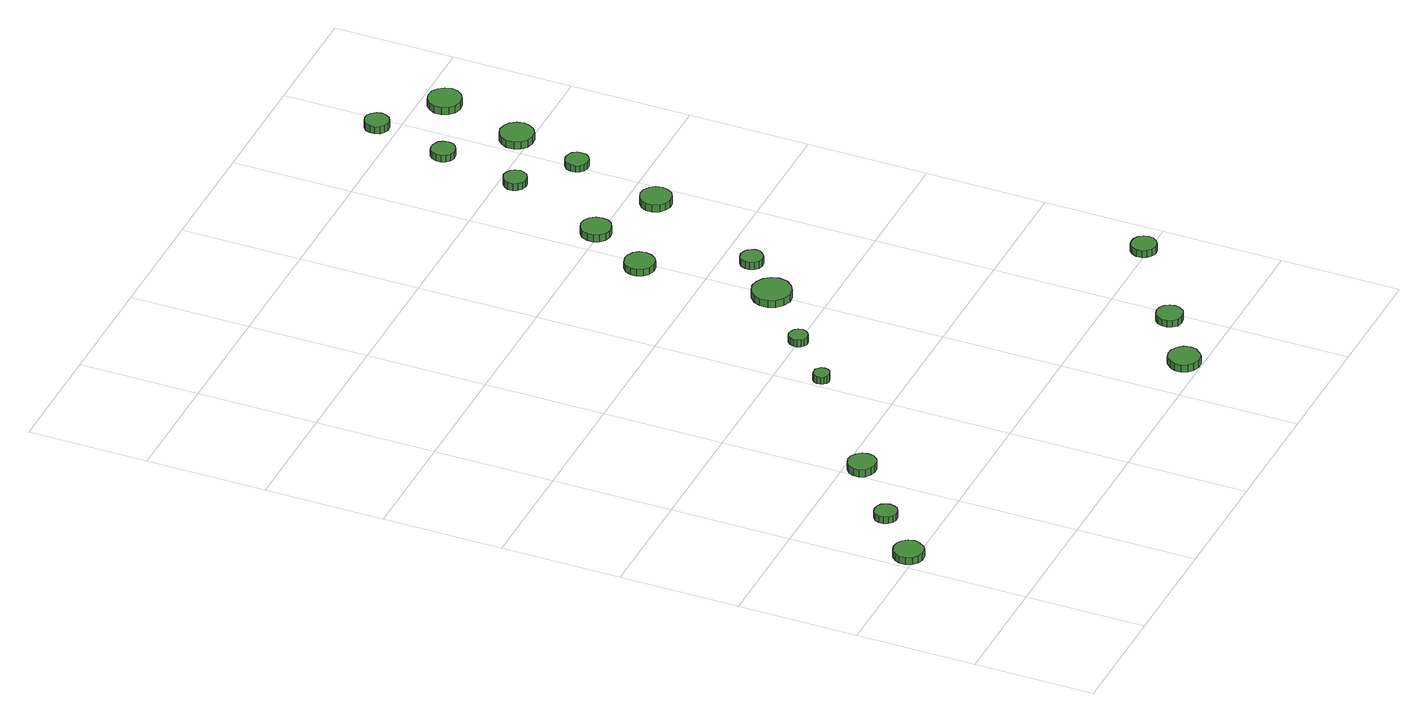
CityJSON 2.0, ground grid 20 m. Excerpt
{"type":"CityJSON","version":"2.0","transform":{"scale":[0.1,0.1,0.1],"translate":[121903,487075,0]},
"CityObjects":{
"tree1":{"type":"SolitaryVegetationObject","attributes":{"function":"something"},"geometry":[{"type":"MultiSurface","lod":"1","boundaries":[[[0,1,2,3,4,5,6,7,8,9,10,11,12,13,14]],[[15,16,17,18,19,20,21,22,23,24,25,26,27,28,29]],[[0,29,28,1]],[[1,28,27,2]],[[2,27,26,3]],[[3,26,25,4]],[[4,25,24,5]],[[5,24,23,6]],[[6,23,22,7]],[[7,22,21,8]],[[8,21,20,9]],[[9,20,19,10]],[[10,19,18,11]],[[11,18,17,12]],[[12,17,16,13]],[[13,16,15,14]],[[14,15,29,0]]]}]},
"tree2":{"type":"SolitaryVegetationObject","attributes":{"function":"something"},"geometry":[{"type":"MultiSurface","lod":"1","boundaries":[[[30,31,32,33,34,35,36,37,38,39,40,41,42,43,44]],[[45,46,47,48,49,50,51,52,53,54,55,56,57,58,59]],[[30,59,58,31]],[[31,58,57,32]],[[32,57,56,33]],[[33,56,55,34]],[[34,55,54,35]],[[35,54,53,36]],[[36,53,52,37]],[[37,52,51,38]],[[38,51,50,39]],[[39,50,49,40]],[[40,49,48,41]],[[41,48,47,42]],[[42,47,46,43]],[[43,46,45,44]],[[44,45,59,30]]]}]},
"tree3":{"type":"SolitaryVegetationObject","attributes":{"function":"something"},"geometry":[{"type":"MultiSurface","lod":"1","boundaries":[[[60,61,62,63,64,65,66,67,68,69,70,71,72,73,74]],[[75,76,77,78,79,80,81,82,83,84,85,86,87,88,89]],[[60,89,88,61]],[[61,88,87,62]],[[62,87,86,63]],[[63,86,85,64]],[[64,85,84,65]],[[65,84,83,66]],[[66,83,82,67]],[[67,82,81,68]],[[68,81,80,69]],[[69,80,79,70]],[[70,79,78,71]],[[71,78,77,72]],[[72,77,76,73]],[[73,76,75,74]],[[74,75,89,60]]]}]},
"tree4":{"type":"SolitaryVegetationObject","attributes":{"function":"something"},"geometry":[{"type":"MultiSurface","lod":"1","boundaries":[[[90,91,92,93,94,95,96,97,98,99,100,101,102,103,104]],[[105,106,107,108,109,110,111,112,113,114,115,116,117,118,119]],[[90,119,118,91]],[[91,118,117,92]],[[92,117,116,93]],[[93,116,115,94]],[[94,115,114,95]],[[95,114,113,96]],[[96,113,112,97]],[[97,112,111,98]],[[98,111,110,99]],[[99,110,109,100]],[[100,109,108,101]],[[101,108,107,102]],[[102,107,106,103]],[[103,106,105,104]],[[104,105,119,90]]]}]},
"tree5":{"type":"SolitaryVegetationObject","attributes":{"function":"something"},"geometry":[{"type":"MultiSurface","lod":"1","boundaries":[[[120,121,122,123,124,125,126,127,128,129,130,131,132,133,134]],[[135,136,137,138,139,140,141,142,143,144,145,146,147,148,149]],[[120,149,148,121]],[[121,148,147,122]],[[122,147,146,123]],[[123,146,145,124]],[[124,145,144,125]],[[125,144,143,126]],[[126,143,142,127]],[[127,142,141,128]],[[128,141,140,129]],[[129,140,139,130]],[[130,139,138,131]],[[131,138,137,132]],[[132,137,136,133]],[[133,136,135,134]],[[134,135,149,120]]]}]},
"tree6":{"type":"SolitaryVegetationObject","attributes":{"function":"something"},"geometry":[{"type":"MultiSurface","lod":"1","boundaries":[[[150,151,152,153,154,155,156,157,158,159,160,161,162,163,164]],[[165,166,167,168,169,170,171,172,173,174,175,176,177,178,179]],[[150,179,178,151]],[[151,178,177,152]],[[152,177,176,153]],[[153,176,175,154]],[[154,175,174,155]],[[155,174,173,156]],[[156,173,172,157]],[[157,172,171,158]],[[158,171,170,159]],[[159,170,169,160]],[[160,169,168,161]],[[161,168,167,162]],[[162,167,166,163]],[[163,166,165,164]],[[164,165,179,150]]]}]},
"tree7":{"type":"SolitaryVegetationObject","attributes":{"function":"something"},"geometry":[{"type":"MultiSurface","lod":"1","boundaries":[[[180,181,182,183,184,185,186,187,188,189,190,191,192,193,194]],[[195,196,197,198,199,200,201,202,203,204,205,206,207,208,209]],[[180,209,208,181]],[[181,208,207,182]],[[182,207,206,183]],[[183,206,205,184]],[[184,205,204,185]],[[185,204,203,186]],[[186,203,202,187]],[[187,202,201,188]],[[188,201,200,189]],[[189,200,199,190]],[[190,199,198,191]],[[191,198,197,192]],[[192,197,196,193]],[[193,196,195,194]],[[194,195,209,180]]]}]},
"tree8":{"type":"SolitaryVegetationObject","attributes":{"function":"something"},"geometry":[{"type":"MultiSurface","lod":"1","boundaries":[[[210,211,212,213,214,215,216,217,218,219,220,221,222,223,224]],[[225,226,227,228,229,230,231,232,233,234,235,236,237,238,239]],[[210,239,238,211]],[[211,238,237,212]],[[212,237,236,213]],[[213,236,235,214]],[[214,235,234,215]],[[215,234,233,216]],[[216,233,232,217]],[[217,232,231,218]],[[218,231,230,219]],[[219,230,229,220]],[[220,229,228,221]],[[221,228,227,222]],[[222,227,226,223]],[[223,226,225,224]],[[224,225,239,210]]]}]},
"tree9":{"type":"SolitaryVegetationObject","attributes":{"function":"something"},"geometry":[{"type":"MultiSurface","lod":"1","boundaries":[[[240,241,242,243,244,245,246,247,248,249,250,251,252,253,254]],[[255,256,257,258,259,260,261,262,263,264,265,266,267,268,269]],[[240,269,268,241]],[[241,268,267,242]],[[242,267,266,243]],[[243,266,265,244]],[[244,265,264,245]],[[245,264,263,246]],[[246,263,262,247]],[[247,262,261,248]],[[248,261,260,249]],[[249,260,259,250]],[[250,259,258,251]],[[251,258,257,252]],[[252,257,256,253]],[[253,256,255,254]],[[254,255,269,240]]]}]},
"tree10":{"type":"SolitaryVegetationObject","attributes":{"function":"something"},"geometry":[{"type":"MultiSurface","lod":"1","boundaries":[[[270,271,272,273,274,275,276,277,278,279,280,281,282,283,284]],[[285,286,287,288,289,290,291,292,293,294,295,296,297,298,299]],[[270,299,298,271]],[[271,298,297,272]],[[272,297,296,273]],[[273,296,295,274]],[[274,295,294,275]],[[275,294,293,276]],[[276,293,292,277]],[[277,292,291,278]],[[278,291,290,279]],[[279,290,289,280]],[[280,289,288,281]],[[281,288,287,282]],[[282,287,286,283]],[[283,286,285,284]],[[284,285,299,270]]]}]},
"tree11":{"type":"SolitaryVegetationObject","attributes":{"function":"something"},"geometry":[{"type":"MultiSurface","lod":"1","boundaries":[[[300,301,302,303,304,305,306,307,308,309,310,311,312,313,314]],[[315,316,317,318,319,320,321,322,323,324,325,326,327,328,329]],[[300,329,328,301]],[[301,328,327,302]],[[302,327,326,303]],[[303,326,325,304]],[[304,325,324,305]],[[305,324,323,306]],[[306,323,322,307]],[[307,322,321,308]],[[308,321,320,309]],[[309,320,319,310]],[[310,319,318,311]],[[311,318,317,312]],[[312,317,316,313]],[[313,316,315,314]],[[314,315,329,300]]]}]},
"tree12":{"type":"SolitaryVegetationObject","attributes":{"function":"something"},"geometry":[{"type":"MultiSurface","lod":"1","boundaries":[[[330,331,332,333,334,335,336,337,338,339,340,341,342,343,344]],[[345,346,347,348,349,350,351,352,353,354,355,356,357,358,359]],[[330,359,358,331]],[[331,358,357,332]],[[332,357,356,333]],[[333,356,355,334]],[[334,355,354,335]],[[335,354,353,336]],[[336,353,352,337]],[[337,352,351,338]],[[338,351,350,339]],[[339,350,349,340]],[[340,349,348,341]],[[341,348,347,342]],[[342,347,346,343]],[[343,346,345,344]],[[344,345,359,330]]]}]},
"tree13":{"type":"SolitaryVegetationObject","attributes":{"function":"something"},"geometry":[{"type":"MultiSurface","lod":"1","boundaries":[[[360,361,362,363,364,365,366,367,368,369,370,371,372,373,374]],[[375,376,377,378,379,380,381,382,383,384,385,386,387,388,389]],[[360,389,388,361]],[[361,388,387,362]],[[362,387,386,363]],[[363,386,385,364]],[[364,385,384,365]],[[365,384,383,366]],[[366,383,382,367]],[[367,382,381,368]],[[368,381,380,369]],[[369,380,379,370]],[[370,379,378,371]],[[371,378,377,372]],[[372,377,376,373]],[[373,376,375,374]],[[374,375,389,360]]]}]},
"tree14":{"type":"SolitaryVegetationObject","attributes":{"function":"something"},"geometry":[{"type":"MultiSurface","lod":"1","boundaries":[[[390,391,392,393,394,395,396,397,398,399,400,401,402,403,404]],[[405,406,407,408,409,410,411,412,413,414,415,416,417,418,419]],[[390,419,418,391]],[[391,418,417,392]],[[392,417,416,393]],[[393,416,415,394]],[[394,415,414,395]],[[395,414,413,396]],[[396,413,412,397]],[[397,412,411,398]],[[398,411,410,399]],[[399,410,409,400]],[[400,409,408,401]],[[401,408,407,402]],[[402,407,406,403]],[[403,406,405,404]],[[404,405,419,390]]]}]},
"tree15":{"type":"SolitaryVegetationObject","attributes":{"function":"something"},"geometry":[{"type":"MultiSurface","lod":"1","boundaries":[[[420,421,422,423,424,425,426,427,428,429,430,431,432,433,434]],[[435,436,437,438,439,440,441,442,443,444,445,446,447,448,449]],[[420,449,448,421]],[[421,448,447,422]],[[422,447,446,423]],[[423,446,445,424]],[[424,445,444,425]],[[425,444,443,426]],[[426,443,442,427]],[[427,442,441,428]],[[428,441,440,429]],[[429,440,439,430]],[[430,439,438,431]],[[431,438,437,432]],[[432,437,436,433]],[[433,436,435,434]],[[434,435,449,420]]]}]},
"tree16":{"type":"SolitaryVegetationObject","attributes":{"function":"something"},"geometry":[{"type":"MultiSurface","lod":"1","boundaries":[[[450,451,452,453,454,455,456,457,458,459,460,461,462,463,464]],[[465,466,467,468,469,470,471,472,473,474,475,476,477,478,479]],[[450,479,478,451]],[[451,478,477,452]],[[452,477,476,453]],[[453,476,475,454]],[[454,475,474,455]],[[455,474,473,456]],[[456,473,472,457]],[[457,472,471,458]],[[458,471,470,459]],[[459,470,469,460]],[[460,469,468,461]],[[461,468,467,462]],[[462,467,466,463]],[[463,466,465,464]],[[464,465,479,450]]]}]},
"tree17":{"type":"SolitaryVegetationObject","attributes":{"function":"something"},"geometry":[{"type":"MultiSurface","lod":"1","boundaries":[[[480,481,482,483,484,485,486,487,488,489,490,491,492,493,494]],[[495,496,497,498,499,500,501,502,503,504,505,506,507,508,509]],[[480,509,508,481]],[[481,508,507,482]],[[482,507,506,483]],[[483,506,505,484]],[[484,505,504,485]],[[485,504,503,486]],[[486,503,502,487]],[[487,502,501,488]],[[488,501,500,489]],[[489,500,499,490]],[[490,499,498,491]],[[491,498,497,492]],[[492,497,496,493]],[[493,496,495,494]],[[494,495,509,480]]]}]},
"tree18":{"type":"SolitaryVegetationObject","attributes":{"function":"something"},"geometry":[{"type":"MultiSurface","lod":"1","boundaries":[[[510,511,512,513,514,515,516,517,518,519,520,521,522,523,524]],[[525,526,527,528,529,530,531,532,533,534,535,536,537,538,539]],[[510,539,538,511]],[[511,538,537,512]],[[512,537,536,513]],[[513,536,535,514]],[[514,535,534,515]],[[515,534,533,516]],[[516,533,532,517]],[[517,532,531,518]],[[518,531,530,519]],[[519,530,529,520]],[[520,529,528,521]],[[521,528,527,522]],[[522,527,526,523]],[[523,526,525,524]],[[524,525,539,510]]]}]},
"tree19":{"type":"SolitaryVegetationObject","attributes":{"function":"something"},"geometry":[{"type":"MultiSurface","lod":"1","boundaries":[[[540,541,542,543,544,545,546,547,548,549,550,551,552,553,554]],[[555,556,557,558,559,560,561,562,563,564,565,566,567,568,569]],[[540,569,568,541]],[[541,568,567,542]],[[542,567,566,543]],[[543,566,565,544]],[[544,565,564,545]],[[545,564,563,546]],[[546,563,562,547]],[[547,562,561,548]],[[548,561,560,549]],[[549,560,559,550]],[[550,559,558,551]],[[551,558,557,552]],[[552,557,556,553]],[[553,556,555,554]],[[554,555,569,540]]]}]}
},
"vertices":[
[56,212,15],[53,222,15],[47,230,15],[39,235,15],[28,236,15],[19,233,15],[11,226,15],[7,217,15],[7,207,15],[11,197,15],[19,190,15],[28,187,15],[39,188,15],[47,193,15],[53,202,15],[53,202,2],[47,193,2],[39,188,2],[28,187,2],[19,190,2],[11,197,2],[7,207,2],[7,217,2],[11,226,2],[19,233,2],[28,236,2],[39,235,2],[47,230,2],[53,222,2],[56,212,2],
[132,286,15],[130,293,15],[126,300,15],[119,303,15],[111,304,15],[104,302,15],[98,297,15],[95,290,15],[95,282,15],[98,275,15],[104,270,15],[111,267,15],[119,268,15],[126,272,15],[130,278,15],[130,278,3],[126,272,3],[119,268,3],[111,267,3],[104,270,3],[98,275,3],[95,282,3],[95,290,3],[98,297,3],[104,302,3],[111,304,3],[119,303,3],[126,300,3],[130,293,3],[132,286,3],
[241,371,18],[239,380,18],[233,388,18],[224,393,18],[215,394,18],[206,391,18],[198,384,18],[194,376,18],[194,366,18],[198,357,18],[206,351,18],[215,348,18],[224,349,18],[233,353,18],[239,361,18],[239,361,5],[233,353,5],[224,349,5],[215,348,5],[206,351,5],[198,357,5],[194,366,5],[194,376,5],[198,384,5],[206,391,5],[215,394,5],[224,393,5],[233,388,5],[239,380,5],[241,371,5],
[430,525,17],[429,531,17],[425,535,17],[421,538,17],[415,538,17],[410,537,17],[406,533,17],[404,528,17],[404,522,17],[406,517,17],[410,514,17],[415,512,17],[421,513,17],[425,515,17],[429,520,17],[429,520,4],[425,515,4],[421,513,4],[415,512,4],[410,514,4],[406,517,4],[404,522,4],[404,528,4],[406,533,4],[410,537,4],[415,538,4],[421,538,4],[425,535,4],[429,531,4],[430,525,4],
[516,600,15],[514,607,15],[510,612,15],[505,615,15],[498,616,15],[492,614,15],[488,609,15],[485,603,15],[485,597,15],[488,591,15],[492,587,15],[498,585,15],[505,586,15],[510,589,15],[514,594,15],[514,594,2],[510,589,2],[505,586,2],[498,585,2],[492,587,2],[488,591,2],[485,597,2],[485,603,2],[488,609,2],[492,614,2],[498,616,2],[505,615,2],[510,612,2],[514,607,2],[516,600,2],
[709,27,16],[707,38,16],[700,46,16],[691,52,16],[680,53,16],[670,50,16],[662,42,16],[657,33,16],[657,22,16],[662,12,16],[670,5,16],[680,1,16],[691,2,16],[700,8,16],[707,17,16],[707,17,3],[700,8,3],[691,2,3],[680,1,3],[670,5,3],[662,12,3],[657,22,3],[657,33,3],[662,42,3],[670,50,3],[680,53,3],[691,52,3],[700,46,3],[707,38,3],[709,27,3],
[630,688,15],[627,701,15],[619,711,15],[607,718,15],[594,720,15],[581,715,15],[571,706,15],[566,694,15],[566,681,15],[571,669,15],[581,660,15],[594,655,15],[607,657,15],[619,664,15],[627,674,15],[627,674,2],[619,664,2],[607,657,2],[594,655,2],[581,660,2],[571,669,2],[566,681,2],[566,694,2],[571,706,2],[581,715,2],[594,720,2],[607,718,2],[619,711,2],[627,701,2],[630,688,2],
[806,95,14],[804,104,14],[799,112,14],[791,116,14],[782,117,14],[773,114,14],[766,108,14],[763,100,14],[763,91,14],[766,83,14],[773,76,14],[782,74,14],[791,75,14],[799,79,14],[804,87,14],[804,87,2],[799,79,2],[791,75,2],[782,74,2],[773,76,2],[766,83,2],[763,91,2],[763,100,2],[766,108,2],[773,114,2],[782,117,2],[791,116,2],[799,112,2],[804,104,2],[806,95,2],
[612,907,15],[610,917,15],[604,925,15],[595,930,15],[585,931,15],[575,928,15],[567,921,15],[563,912,15],[563,902,15],[567,892,15],[575,885,15],[585,882,15],[595,883,15],[604,888,15],[610,897,15],[610,897,3],[604,888,3],[595,883,3],[585,882,3],[575,885,3],[567,892,3],[563,902,3],[563,912,3],[567,921,3],[575,928,3],[585,931,3],[595,930,3],[604,925,3],[610,917,3],[612,907,3],
[687,752,15],[685,759,15],[680,765,15],[674,769,15],[666,770,15],[659,768,15],[653,763,15],[650,755,15],[650,748,15],[653,741,15],[659,735,15],[666,733,15],[674,734,15],[680,738,15],[685,744,15],[685,744,2],[680,738,2],[674,734,2],[666,733,2],[659,735,2],[653,741,2],[650,748,2],[650,755,2],[653,763,2],[659,768,2],[666,770,2],[674,769,2],[680,765,2],[685,759,2],[687,752,2],
[668,1004,18],[666,1014,18],[660,1023,18],[651,1028,18],[640,1029,18],[631,1026,18],[623,1019,18],[619,1009,18],[619,999,18],[623,990,18],[631,983,18],[640,980,18],[651,981,18],[660,986,18],[666,994,18],[666,994,5],[660,986,5],[651,981,5],[640,980,5],[631,983,5],[623,990,5],[619,999,5],[619,1009,5],[623,1019,5],[631,1026,5],[640,1029,5],[651,1028,5],[660,1023,5],[666,1014,5],[668,1004,5],
[962,207,15],[960,215,15],[955,222,15],[948,226,15],[939,227,15],[931,225,15],[925,219,15],[921,211,15],[921,202,15],[925,195,15],[931,189,15],[939,186,15],[948,187,15],[955,192,15],[960,198,15],[960,198,2],[955,192,2],[948,187,2],[939,186,2],[931,189,2],[925,195,2],[921,202,2],[921,211,2],[925,219,2],[931,225,2],[939,227,2],[948,226,2],[955,222,2],[960,215,2],[962,207,2],
[780,951,19],[778,962,19],[772,970,19],[762,976,19],[752,977,19],[742,973,19],[734,966,19],[729,957,19],[729,946,19],[734,936,19],[742,929,19],[752,926,19],[762,927,19],[772,932,19],[778,941,19],[778,941,6],[772,932,6],[762,927,6],[752,926,6],[742,929,6],[734,936,6],[729,946,6],[729,957,6],[734,966,6],[742,973,6],[752,977,6],[762,976,6],[772,970,6],[778,962,6],[780,951,6],
[736,1173,18],[734,1181,18],[730,1187,18],[723,1191,18],[715,1192,18],[708,1189,18],[702,1184,18],[698,1177,18],[698,1169,18],[702,1162,18],[708,1156,18],[715,1154,18],[723,1155,18],[730,1159,18],[734,1165,18],[734,1165,5],[730,1159,5],[723,1155,5],[715,1154,5],[708,1156,5],[702,1162,5],[698,1169,5],[698,1177,5],[702,1184,5],[708,1189,5],[715,1192,5],[723,1191,5],[730,1187,5],[734,1181,5],[736,1173,5],
[817,1103,19],[816,1111,19],[811,1118,19],[804,1121,19],[796,1122,19],[789,1120,19],[783,1115,19],[780,1107,19],[780,1099,19],[783,1092,19],[789,1087,19],[796,1085,19],[804,1085,19],[811,1089,19],[816,1096,19],[816,1096,7],[811,1089,7],[804,1085,7],[796,1085,7],[789,1087,7],[783,1092,7],[780,1099,7],[780,1107,7],[783,1115,7],[789,1120,7],[796,1122,7],[804,1121,7],[811,1118,7],[816,1111,7],[817,1103,7],
[769,1308,14],[767,1317,14],[763,1323,14],[755,1327,14],[747,1328,14],[739,1326,14],[733,1320,14],[730,1313,14],[730,1304,14],[733,1297,14],[739,1291,14],[747,1289,14],[755,1290,14],[763,1294,14],[767,1300,14],[767,1300,2],[763,1294,2],[755,1290,2],[747,1289,2],[739,1291,2],[733,1297,2],[730,1304,2],[730,1313,2],[733,1320,2],[739,1326,2],[747,1328,2],[755,1327,2],[763,1323,2],[767,1317,2],[769,1308,2],
[863,1221,14],[860,1232,14],[854,1242,14],[844,1247,14],[832,1249,14],[821,1245,14],[813,1237,14],[808,1227,14],[808,1215,14],[813,1205,14],[821,1197,14],[832,1194,14],[844,1195,14],[854,1201,14],[860,1210,14],[860,1210,1],[854,1201,1],[844,1195,1],[832,1194,1],[821,1197,1],[813,1205,1],[808,1215,1],[808,1227,1],[813,1237,1],[821,1245,1],[832,1249,1],[844,1247,1],[854,1242,1],[860,1232,1],[863,1221,1],
[800,1434,14],[798,1442,14],[793,1449,14],[786,1453,14],[778,1454,14],[770,1451,14],[764,1446,14],[761,1438,14],[761,1430,14],[764,1422,14],[770,1417,14],[778,1414,14],[786,1415,14],[793,1419,14],[798,1426,14],[798,1426,1],[793,1419,1],[786,1415,1],[778,1414,1],[770,1417,1],[764,1422,1],[761,1430,1],[761,1438,1],[764,1446,1],[770,1451,1],[778,1454,1],[786,1453,1],[793,1449,1],[798,1442,1],[800,1434,1],
[905,1361,14],[902,1372,14],[895,1381,14],[886,1387,14],[874,1388,14],[863,1385,14],[855,1377,14],[850,1367,14],[850,1355,14],[855,1345,14],[863,1337,14],[874,1334,14],[886,1335,14],[895,1341,14],[902,1350,14],[902,1350,1],[895,1341,1],[886,1335,1],[874,1334,1],[863,1337,1],[855,1345,1],[850,1355,1],[850,1367,1],[855,1377,1],[863,1385,1],[874,1388,1],[886,1387,1],[895,1381,1],[902,1372,1],[905,1361,1]
]}
